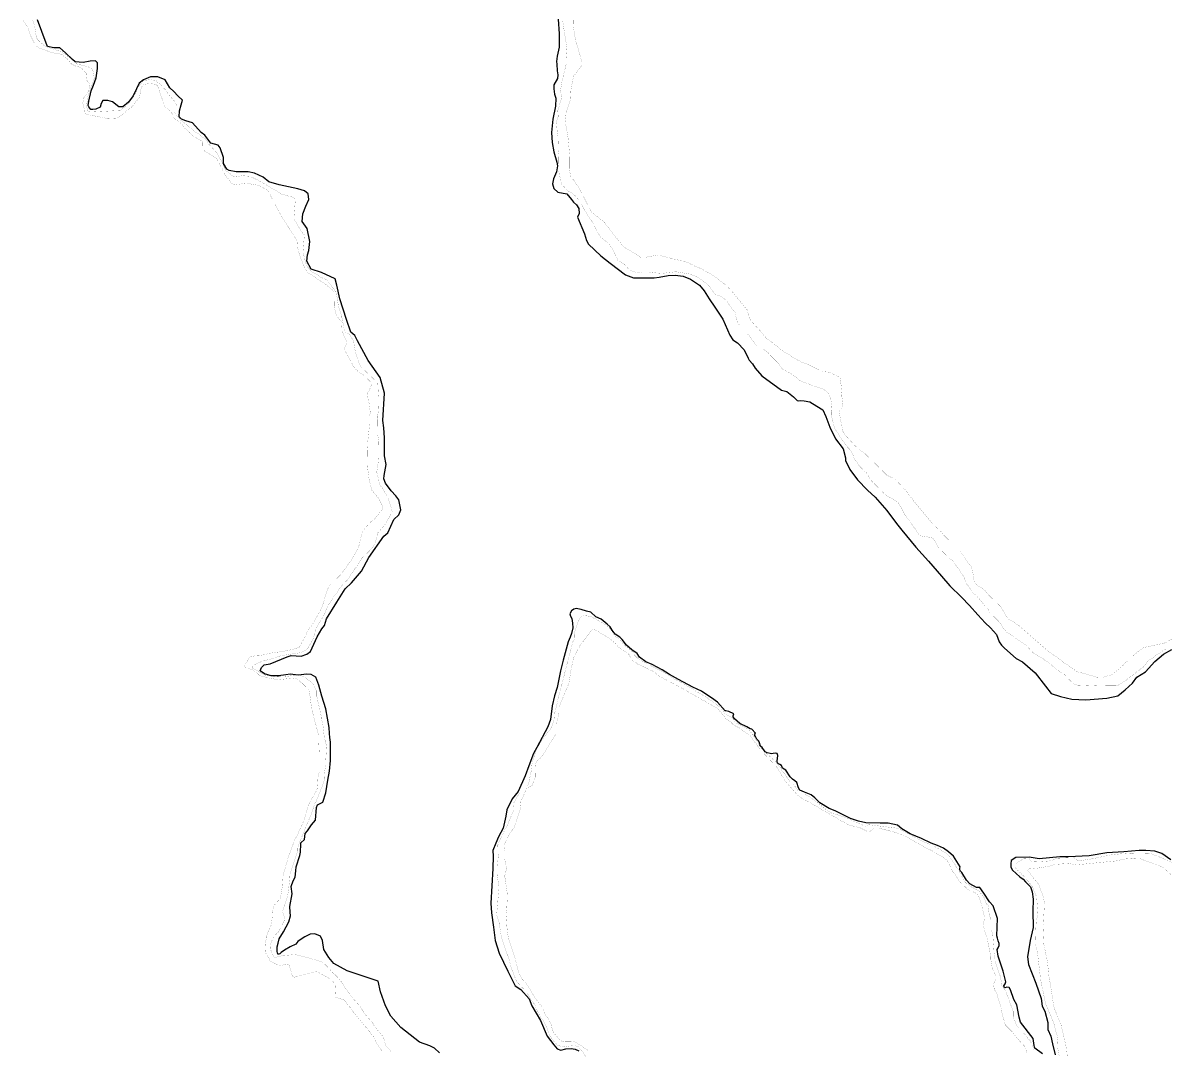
# Model space of a CAD drawing. Extents: x 523771 to 526655, y 3826081 to 3828982.
# Drawn here: x 525042 to 525848, y 3826806 to 3827532 of the extents above; entities that cross this region are included whole.
import ezdxf

# ---------------------------------------------------------------- set-up
doc = ezdxf.new("R2010")
doc.units = 0
doc.layers.get('0').update_dxf_attribs({"linetype": 'CONTINUOUS'})
doc.layers.add('DGX', color=2, linetype='CONTINUOUS')

msp = doc.modelspace()

# ---------------------------------------------------------------- linework, layer by layer
at = {"color": 5, "linetype": 'Continuous', "flags": 128}
for points in [[(525419.68, 3827534.26), (525420.44, 3827523.79), (525420.44, 3827514.57), (525418.89, 3827508.17), (525418.52, 3827504.39), (525418.66, 3827502.52), (525418.9, 3827497.84), (525419.39, 3827495), (525419.16, 3827492.41), (525416.69, 3827487.86), (525416.58, 3827485.12), (525417.17, 3827481.32), (525417.98, 3827478.47), (525417.8, 3827472.92), (525415.98, 3827463.7), (525415.03, 3827454.14), (525415.5, 3827447.27), (525416.5, 3827440.68), (525418.74, 3827433.38), (525419.23, 3827430.73), (525418.4, 3827426.41), (525416.33, 3827421.56), (525415.75, 3827418.03), (525416.5, 3827414.72), (525419.36, 3827412.11), (525425.82, 3827410.9), (525429.01, 3827406.89), (525430.44, 3827405.03), (525432.62, 3827403.15), (525434.15, 3827400.54), (525434.53, 3827397.17), (525433.33, 3827394.45), (525438.18, 3827382.59), (525439.71, 3827377.94), (525441.16, 3827375.41), (525449.87, 3827367.28), (525456.34, 3827361.89), (525467.12, 3827353.69), (525472.92, 3827351.74), (525477.93, 3827351.74), (525487.48, 3827351.65), (525490.96, 3827352.06), (525497.21, 3827353.26), (525502.32, 3827353.55), (525507.79, 3827352.85), (525512.97, 3827350.74), (525519.36, 3827346.46), (525522.8, 3827342.49), (525526.24, 3827336.76), (525530.18, 3827331), (525535.99, 3827322.45), (525540.75, 3827311.07), (525542.99, 3827307.78), (525546.18, 3827305.76), (525551.03, 3827300.9), (525553.77, 3827294.93), (525554.43, 3827293.44), (525556.76, 3827290.95), (525558.66, 3827287.8), (525563.39, 3827282.54), (525577.32, 3827272.43), (525581.01, 3827271.39), (525585.78, 3827267.61), (525588.39, 3827265.09), (525589.26, 3827264.71), (525590.75, 3827265), (525593.32, 3827264.76), (525597.27, 3827264.21), (525602.2, 3827261.06), (525606.42, 3827258.45), (525608.67, 3827253.64), (525611.45, 3827246.13), (525615.55, 3827238.05), (525620.9, 3827231.04), (525622.56, 3827224.69), (525622.56, 3827222.58), (525625.55, 3827216.23), (525631.06, 3827209.07), (525638.07, 3827201.69), (525643.54, 3827196.75), (525651.67, 3827187.34), (525658.43, 3827178.24), (525662.3, 3827173.45), (525672.06, 3827161.56), (525681.17, 3827151.65), (525690.18, 3827141.15), (525696.23, 3827134.13), (525704.5, 3827126.28), (525709.98, 3827120.28), (525715.88, 3827113.78), (525721, 3827108.1), (525724.9, 3827104.53), (525729.04, 3827099.74), (525731.08, 3827094.68), (525732.52, 3827092.22), (525734.85, 3827090.26), (525743.08, 3827082.91), (525747.44, 3827080.45), (525756.46, 3827072.68), (525763.57, 3827063.4), (525767.62, 3827058.1), (525774.17, 3827056.1), (525782.29, 3827054.11), (525792.2, 3827053.73), (525807.07, 3827054.84), (525814.84, 3827056.56), (525819.86, 3827060.79), (525825.2, 3827065.47), (525828.27, 3827069.8), (525834.27, 3827073.42), (525840.77, 3827080.9), (525846.96, 3827086.02), (525852.9, 3827089.17)], [(525335.85, 3826804.45), (525332.42, 3826807.88), (525329.04, 3826809.48), (525321.81, 3826812), (525308.68, 3826822.34), (525301.52, 3826830.45), (525297.67, 3826837.64), (525294.32, 3826847.6), (525292.53, 3826855.04), (525285.59, 3826857.53), (525270.68, 3826862.33), (525261.26, 3826867.55), (525257.66, 3826871.83), (525254.14, 3826877.42), (525253.29, 3826883.84), (525251.92, 3826887.01), (525247.98, 3826888.63), (525244.64, 3826888.29), (525240.79, 3826886.49), (525238.24, 3826884.82), (525235.84, 3826883.13), (525234.36, 3826881.33), (525230.45, 3826879.39), (525226.5, 3826877.12), (525224.14, 3826875.41), (525223.23, 3826874.38), (525222.43, 3826874.11), (525221.81, 3826874.29), (525221.19, 3826876.06), (525221.28, 3826879.33), (525222.02, 3826881.99), (525222.75, 3826885.06), (525225.65, 3826889.93), (525229.47, 3826897.01), (525230.7, 3826901.21), (525230.56, 3826903.85), (525230.27, 3826907.82), (525231.88, 3826916.69), (525231.12, 3826922.03), (525232.63, 3826925.89), (525234, 3826928.58), (525234.43, 3826933.08), (525234.71, 3826935.77), (525237.21, 3826943.76), (525237.68, 3826946.21), (525237.87, 3826951.78), (525237.92, 3826952.67), (525240.56, 3826955.23), (525241.08, 3826959.43), (525242.74, 3826961.27), (525245.57, 3826965.57), (525248.45, 3826968.68), (525249.11, 3826977.66), (525249.86, 3826979.59), (525251.61, 3826980.49), (525253.5, 3826981.52), (525255.58, 3826988.14), (525257.09, 3826996.92), (525258.13, 3827003.35), (525258.93, 3827010.89), (525258.98, 3827016.1), (525258.83, 3827018.69), (525259.02, 3827019.92), (525259.02, 3827023.88), (525258.5, 3827027.14), (525258.17, 3827029.89), (525257.98, 3827034.23), (525255.72, 3827047.31), (525252.7, 3827056.43), (525250.62, 3827063.97), (525248.49, 3827069.65), (525245.28, 3827071.58), (525242.22, 3827071.86), (525235.99, 3827071.25), (525230.54, 3827071.91), (525227.42, 3827071.33), (525222.12, 3827070.61), (525217.15, 3827070.75), (525212.26, 3827072.06), (525209.23, 3827074.25), (525210.12, 3827076.64), (525212.21, 3827078.35), (525216.23, 3827079.17), (525228.23, 3827084.16), (525231.06, 3827085.12), (525238.21, 3827084.53), (525242.31, 3827086.02), (525244.83, 3827087.97), (525249.55, 3827098.14), (525252.85, 3827103.86), (525254.73, 3827106.2), (525256.08, 3827110.82), (525263.46, 3827122.78), (525269.32, 3827132.09), (525273.65, 3827136.25), (525280.86, 3827144.58), (525286.02, 3827154.18), (525296.69, 3827169.36), (525299.5, 3827171.52), (525303.62, 3827181.15), (525307.08, 3827184.24), (525308.67, 3827187.98), (525307.28, 3827194.84), (525304.98, 3827197.69), (525301.71, 3827201.27), (525297.69, 3827206.78), (525296.51, 3827209.83), (525296.86, 3827212.18), (525298.16, 3827219.83), (525296.97, 3827226), (525297.14, 3827238.61), (525296.56, 3827245.64), (525295.82, 3827250.83), (525297.06, 3827270.31), (525293.92, 3827281.2), (525285.42, 3827293.4), (525277.99, 3827307.11), (525276.18, 3827310.82), (525273.21, 3827313.29), (525270.23, 3827322.3), (525265.53, 3827336.75), (525263.43, 3827346.41), (525262.34, 3827350.98), (525252.52, 3827355.51), (525245.27, 3827357.65), (525242.27, 3827363.34), (525242.58, 3827367.8), (525243.72, 3827370.9), (525244.23, 3827377.36), (525242.57, 3827386.48), (525238.95, 3827391.45), (525239.47, 3827396.94), (525241.54, 3827402.32), (525243.56, 3827407.04), (525243.12, 3827411.04), (525240.5, 3827413), (525235.78, 3827414.45), (525222.76, 3827417.37), (525215.35, 3827419.47), (525211.28, 3827422.74), (525205.32, 3827425.65), (525200.73, 3827426.45), (525192.3, 3827426.45), (525187.51, 3827427.33), (525185.69, 3827428.42), (525183.5, 3827432.35), (525183.43, 3827436.63), (525181.1, 3827443.31), (525179.72, 3827445.2), (525174.56, 3827446.73), (525170.33, 3827452.27), (525167.57, 3827454.16), (525161.4, 3827461.06), (525156.82, 3827462.58), (525153.76, 3827463.61), (525152.09, 3827465.35), (525152.38, 3827469.63), (525153.47, 3827473.77), (525154.41, 3827477.13), (525151.14, 3827480.18), (525148.38, 3827483.09), (525145.48, 3827485.79), (525142.22, 3827491.39), (525136.92, 3827493.58), (525131.76, 3827493.43), (525126.87, 3827491.48), (525123.95, 3827489.02), (525122.03, 3827485.13), (525119.64, 3827480.04), (525116.27, 3827475.56), (525112.24, 3827472.31), (525109.55, 3827472.37), (525104.98, 3827475.79), (525101.79, 3827476.93), (525098.24, 3827476.76), (525097.05, 3827474.71), (525096.3, 3827472.2), (525093.3, 3827470.73), (525091.25, 3827470.53), (525089.67, 3827470.52), (525088.43, 3827472.25), (525087.78, 3827473.34), (525088.38, 3827476.33), (525090.08, 3827483.63), (525091.62, 3827487.68), (525093.39, 3827492.82), (525094.36, 3827499.46), (525094.53, 3827503.45), (525093.11, 3827504.94), (525089.21, 3827504.71), (525084.24, 3827503.63), (525078.76, 3827504.08), (525076.81, 3827505.79), (525071.96, 3827510.53), (525067.83, 3827514.09), (525063.72, 3827513.92), (525059.15, 3827515.06), (525058.18, 3827517.4), (525055.26, 3827525.63), (525052.12, 3827533.79)], [(525761.6, 3826803.71), (525756.08, 3826807.79), (525755.78, 3826809.66), (525755, 3826814.75), (525745.95, 3826826.07), (525745.05, 3826829.81), (525743.37, 3826838.37), (525741.27, 3826842.28), (525739.05, 3826848.93), (525738.09, 3826850.72), (525736.32, 3826850.87), (525735.23, 3826850.52), (525734.61, 3826850.9), (525734.32, 3826851.78), (525735.23, 3826853.26), (525735.64, 3826854.55), (525733.87, 3826862.13), (525730.16, 3826872.79), (525729.65, 3826877.5), (525730.18, 3826878.56), (525730.92, 3826880.35), (525731.03, 3826881.71), (525730.21, 3826883.64), (525729.69, 3826885.5), (525729.4, 3826887.2), (525729.54, 3826893.15), (525729.74, 3826899.25), (525726.75, 3826908.22), (525724.16, 3826911.08), (525720.05, 3826917.24), (525717.39, 3826921.3), (525715.6, 3826921.3), (525714.87, 3826921.17), (525710.16, 3826923.95), (525707.9, 3826926.41), (525704.58, 3826931.86), (525703.65, 3826932.72), (525703.25, 3826933.78), (525703.25, 3826934.78), (525703.52, 3826935.84), (525698.73, 3826943.41), (525695.22, 3826946.4), (525691.57, 3826949.12), (525687.45, 3826950.84), (525683.01, 3826952.5), (525676.19, 3826955.88), (525668.1, 3826959.18), (525662.19, 3826962.72), (525659.17, 3826965.32), (525652.55, 3826966.59), (525646.87, 3826966.68), (525636.9, 3826966.96), (525631.78, 3826968.13), (525626.11, 3826970.03), (525618.46, 3826973.62), (525615.21, 3826975.34), (525610.93, 3826977.02), (525604.26, 3826980.93), (525600.92, 3826984.51), (525598.31, 3826986.7), (525593.66, 3826988.65), (525590.21, 3826990.04), (525589.23, 3826991.64), (525588.21, 3826995.31), (525586.81, 3826996.52), (525585.18, 3826997.65), (525583.55, 3826999.27), (525580.39, 3827004.02), (525578.06, 3827005.61), (525577.68, 3827006.21), (525577.22, 3827007.47), (525576.15, 3827007.98), (525574.57, 3827008.95), (525574.19, 3827010.49), (525574.84, 3827014.54), (525574.29, 3827015.84), (525573.08, 3827016.12), (525571.5, 3827015.84), (525570.47, 3827015.66), (525569.22, 3827015.89), (525567.26, 3827016.21), (525565.8, 3827017.03), (525563.65, 3827020.09), (525562.44, 3827021.01), (525561.72, 3827023.46), (525561.33, 3827024.54), (525559.99, 3827025.91), (525558.85, 3827027.86), (525558.36, 3827028.94), (525558.56, 3827029.56), (525558.98, 3827030.24), (525556.34, 3827032.93), (525555.2, 3827033.15), (525552.85, 3827034.56), (525547.79, 3827037), (525544.1, 3827040.43), (525543.08, 3827041.67), (525543.18, 3827042.55), (525543.67, 3827043.86), (525540.24, 3827045.43), (525538.02, 3827045.89), (525537.44, 3827046.02), (525532.25, 3827052.15), (525527.91, 3827055.26), (525524, 3827057.77), (525520.77, 3827059.75), (525514.81, 3827062.67), (525504.54, 3827067.99), (525498.17, 3827071.6), (525493.06, 3827074.88), (525486, 3827078.59), (525481.57, 3827080.62), (525476.98, 3827083.75), (525475.42, 3827086.41), (525471.65, 3827089.03), (525467.79, 3827092.37), (525464.87, 3827096.43), (525463.15, 3827098.05), (525459.99, 3827100.01), (525457.74, 3827102.88), (525456.42, 3827105.31), (525454.23, 3827107.23), (525450.1, 3827110.68), (525446.3, 3827112.4), (525442.7, 3827115.53), (525439.74, 3827116.44), (525435.83, 3827117.5), (525432.43, 3827118.13), (525430.71, 3827117.65), (525428.96, 3827116.66), (525427.85, 3827114.51), (525428.44, 3827112.79), (525429.39, 3827111.07), (525429.72, 3827107.85), (525429.9, 3827104.6), (525429.02, 3827100.46), (525428.14, 3827097.91), (525426.61, 3827094.76), (525423.25, 3827081.81), (525421.37, 3827074.27), (525418.85, 3827062.33), (525416.97, 3827056.47), (525415.48, 3827049.39), (525414.23, 3827039.76), (525412.4, 3827034.76), (525404.53, 3827019.99), (525402.33, 3827015.95), (525399.02, 3827007.12), (525396.45, 3827000.07), (525391.45, 3826989.04), (525387.26, 3826983.83), (525383.51, 3826976.02), (525382.7, 3826971.69), (525380.78, 3826963.08), (525377.48, 3826956.98), (525375.64, 3826952.5), (525373.59, 3826947.37), (525373.66, 3826943.38), (525373.58, 3826934.7), (525372.04, 3826910.3), (525372.55, 3826903.4), (525373.95, 3826893.33), (525375.2, 3826883.91), (525378.06, 3826874.95), (525384.02, 3826862.08), (525389.38, 3826851.88), (525393.27, 3826849.16), (525399.08, 3826842.68), (525401.14, 3826837.69), (525407.16, 3826827.32), (525411.94, 3826816.31), (525416.64, 3826810.13), (525418.99, 3826807.41), (525421.49, 3826806.31), (525425.16, 3826807.41), (525428.84, 3826807.63), (525431.63, 3826807.19), (525434.2, 3826805.91)], [(525852.05, 3826940.7), (525845.71, 3826945.31), (525840.96, 3826946.87), (525834.58, 3826947.34), (525829.71, 3826947.34), (525819.1, 3826946.35), (525807.03, 3826945.71), (525794.53, 3826943.7), (525779.93, 3826942.8), (525773.8, 3826942.8), (525759.25, 3826941.49), (525752.09, 3826942.73), (525742.65, 3826942.46), (525739.46, 3826940.25), (525739.19, 3826937.98), (525739.12, 3826935.63), (525740.5, 3826933.57), (525745.53, 3826928.82), (525748.01, 3826927.17), (525749.66, 3826925.17), (525753.11, 3826921.78), (525754.35, 3826918.13), (525755.03, 3826912.9), (525754.83, 3826904.55), (525755.03, 3826892.96), (525752.76, 3826883.81), (525750.96, 3826872.29), (525751.72, 3826866.92), (525756.96, 3826853.81), (525760.54, 3826842.91), (525761.3, 3826837.4), (525763.16, 3826833.89), (525765.44, 3826826.03), (525765.44, 3826820.93), (525767.43, 3826816.37), (525768.74, 3826811), (525770.6, 3826803.15)]]:
    msp.add_lwpolyline(points, dxfattribs=at)
at = {"layer": 'DGX', "color": 5, "linetype": 'Continuous', "const_width": 0.075}
for points in [[(525041.78, 3827533.55), (525045.41, 3827528.24), (525047.06, 3827522.85), (525050.62, 3827515.88), (525051.15, 3827515.33), (525052.57, 3827514.13), (525060.05, 3827511.46), (525062.68, 3827510.56), (525069, 3827509.48), (525072.49, 3827506.71), (525073.29, 3827506.01), (525076.21, 3827502.54), (525077.4, 3827501.94), (525079.21, 3827501.06), (525082.7, 3827500.23), (525086.41, 3827496.08), (525086.44, 3827495.22), (525086.87, 3827491.08), (525088.92, 3827488.02), (525088.24, 3827483.45), (525084.59, 3827478.38), (525084.09, 3827474.96), (525085.76, 3827467.8), (525086.14, 3827467.14), (525101.73, 3827464.1), (525108.62, 3827464.48), (525118.32, 3827471.99), (525118.61, 3827472.09), (525118.74, 3827472.07), (525118.53, 3827472.16), (525124.15, 3827479.28), (525125.4, 3827486.3), (525127, 3827488.2), (525131.26, 3827488.77), (525134.13, 3827488.46), (525135.97, 3827488.1), (525137.44, 3827486.46), (525138.24, 3827482.88), (525142.22, 3827472.21), (525145.3, 3827470), (525146.67, 3827468.38), (525148.62, 3827464.31), (525153.68, 3827460.35), (525156.83, 3827456.44), (525158.56, 3827455.17), (525160.37, 3827453.16), (525165.73, 3827449.27), (525168.26, 3827448.3), (525168.86, 3827448.03), (525168.71, 3827442.71), (525170.25, 3827441.01), (525178.39, 3827436.21), (525182.66, 3827428.13), (525184.55, 3827424.19), (525190.11, 3827417.2), (525199.73, 3827418.43), (525208.38, 3827416.84), (525213.51, 3827414.04), (525214.71, 3827413.28), (525218.32, 3827406.4), (525220.05, 3827402.97), (525225.61, 3827392.78), (525232.31, 3827382.66), (525235.3, 3827377.77), (525235.57, 3827373.15), (525237.23, 3827367.52), (525240.13, 3827359.96), (525242.37, 3827355.96), (525242.3, 3827355.93), (525242.44, 3827355.77), (525249.91, 3827350.59), (525254.69, 3827347.74), (525261.41, 3827342.08), (525261.45, 3827336.47), (525261.56, 3827331.43), (525263.07, 3827324.89), (525266.74, 3827320.57), (525267.13, 3827313.88), (525270.61, 3827306.01), (525268.62, 3827301.22), (525275, 3827289.51), (525277.3, 3827286.59), (525279.2, 3827284.93), (525282.03, 3827283.17), (525288.33, 3827277.18), (525287.27, 3827274.33), (525284.69, 3827269.56), (525285.75, 3827264.88), (525286.17, 3827263.21), (525287.01, 3827256.62), (525286.51, 3827253.77), (525286.52, 3827248.44), (525285.3, 3827236.5), (525285.43, 3827233.4), (525285.07, 3827229.9), (525284.95, 3827220.46), (525285.06, 3827218.11), (525286.1, 3827209.97), (525286.71, 3827207.08), (525288.14, 3827201.73), (525292.57, 3827196.33), (525292.96, 3827195.63), (525293.25, 3827195.21), (525295.59, 3827190.48), (525296.01, 3827189.09), (525295.62, 3827188.28), (525290.18, 3827181.61), (525287.77, 3827179.79), (525282.57, 3827174.11), (525282.09, 3827173.82), (525281.73, 3827173.12), (525280.33, 3827168.32), (525279.41, 3827163.54), (525277.42, 3827158.72), (525275.77, 3827155.93), (525275.22, 3827155.25), (525274.42, 3827153.54), (525266.94, 3827143.06), (525265.48, 3827141.48), (525259.5, 3827135.61), (525256.98, 3827132.21), (525256.96, 3827132.18), (525255.27, 3827126.88), (525253.57, 3827121.26), (525252.34, 3827118.02), (525252.07, 3827117.38), (525249.36, 3827112.51), (525246.04, 3827106.68), (525242.81, 3827102.66), (525241.73, 3827099.63), (525236.89, 3827090.93), (525234.24, 3827089.82), (525228.29, 3827088.46), (525223.95, 3827087.71), (525217.73, 3827086.89), (525213.54, 3827085.93), (525209.54, 3827085.11), (525206.31, 3827084.96), (525202.61, 3827084.17), (525201.63, 3827083.69), (525200.35, 3827081.33), (525198.44, 3827078.83), (525198.01, 3827077.16), (525200.77, 3827075.81), (525201.18, 3827075.67), (525203.78, 3827074.99), (525205.09, 3827074.05), (525207.31, 3827072.4), (525208.89, 3827070.84), (525215.15, 3827069.16), (525221.98, 3827067.94), (525231.42, 3827068.92), (525232.13, 3827068.92), (525235.05, 3827068.47), (525238.92, 3827065.52), (525243.23, 3827061.27), (525243.73, 3827060.52), (525244.53, 3827056.03), (525245.42, 3827048.89), (525245.57, 3827048.11), (525247.51, 3827040.1), (525250.37, 3827029.64), (525250.52, 3827028.69), (525250.59, 3827024.72), (525250.9, 3827018.22), (525251.06, 3827015.1), (525250.99, 3827009.71), (525251.04, 3827002.83), (525251.03, 3827002.79), (525250.23, 3827000.03), (525250.1, 3826999.19), (525249.86, 3826994.45), (525249.51, 3826990.97), (525248.67, 3826988.96), (525245.5, 3826983.8), (525245.5, 3826983.79), (525245.41, 3826983.57), (525243.13, 3826978.77), (525240.36, 3826968.99), (525235.33, 3826957.84), (525233.79, 3826955.27), (525232.85, 3826952.63), (525231.73, 3826949.75), (525231.4, 3826949.04), (525228.7, 3826941.14), (525228.55, 3826940.49), (525225.98, 3826931.49), (525225.46, 3826929.45), (525225, 3826922.35), (525224.64, 3826920.14), (525223.87, 3826915.6), (525223.34, 3826913.28), (525221.57, 3826911.43), (525218.86, 3826908.38), (525217.99, 3826904.13), (525217.8, 3826900.42), (525217.11, 3826894.87), (525214.93, 3826889.93), (525213.79, 3826886.91), (525213.69, 3826885.34), (525212.83, 3826881.39), (525212.68, 3826878.6), (525212.73, 3826877.51), (525212.89, 3826875.5), (525216.45, 3826869.43), (525219.88, 3826867.44), (525222.98, 3826866.01), (525229.36, 3826867.3), (525231.88, 3826859.35), (525232.51, 3826858.18), (525233.41, 3826857.89), (525234.1, 3826858.19), (525249.18, 3826861.98), (525259.24, 3826856.41), (525262.54, 3826852.76), (525262.06, 3826843.8), (525268.48, 3826841.87), (525271.11, 3826838.38), (525273.37, 3826835.9), (525275.66, 3826832.44), (525283.27, 3826823.3), (525284.3, 3826822.2), (525285.25, 3826820.88), (525286.59, 3826819.45), (525288.23, 3826817.29), (525290.08, 3826815.16), (525290.56, 3826814.07), (525290.85, 3826812.6), (525295.33, 3826805.75)], [(525753.4, 3827098.65), (525744.48, 3827106.54), (525737.18, 3827111.09), (525731.96, 3827119.61), (525723.8, 3827127.46), (525720.49, 3827131.4), (525714.84, 3827135), (525713.41, 3827136.94), (525711.97, 3827146.23), (525711.11, 3827147.74), (525706.66, 3827153.92), (525703.16, 3827158.59), (525695.43, 3827166.41), (525692.27, 3827169.6), (525689.97, 3827172.38), (525684.29, 3827177.66), (525670.75, 3827193.92), (525670.44, 3827194.52), (525663, 3827204.02), (525660.62, 3827206.19), (525658.41, 3827208.56), (525657.89, 3827209.14), (525651.5, 3827212.46), (525647.14, 3827216.96), (525636.21, 3827227.53), (525631.62, 3827230.56), (525622.84, 3827240.08), (525620.67, 3827243.23), (525619.72, 3827248.24), (525619.33, 3827249.72), (525618.11, 3827256.91), (525618.03, 3827257.89), (525619.52, 3827259.3), (525620.7, 3827262.16), (525619.87, 3827268.41), (525619.99, 3827269.59), (525619.96, 3827270.11), (525619.5, 3827275.19), (525618.62, 3827281.4), (525613.68, 3827283.68), (525610.66, 3827285.07), (525606.17, 3827285.5), (525595.38, 3827290.85), (525591.45, 3827292.11), (525588.43, 3827293.75), (525580.89, 3827298.38), (525577.49, 3827300.57), (525572.03, 3827304.88), (525569.88, 3827306.74), (525568.58, 3827307.61), (525566.43, 3827309.26), (525562.64, 3827313.79), (525562.58, 3827313.85), (525562.41, 3827314.04), (525555.78, 3827321.32), (525554.58, 3827323.64), (525553.53, 3827327.38), (525553.22, 3827328.26), (525553.05, 3827329.1), (525552.42, 3827329.78), (525542.94, 3827341.32), (525538.23, 3827346.41), (525534.48, 3827348.99), (525534.03, 3827349.63), (525531.28, 3827351.62), (525527.19, 3827354.34), (525522.95, 3827356.77), (525521.69, 3827357.67), (525514.95, 3827360.4), (525511.41, 3827362.36), (525509.55, 3827363.05), (525503.77, 3827364.36), (525500.73, 3827365.04), (525491.05, 3827367.57), (525490.4, 3827367.8), (525480.85, 3827366.05), (525477.55, 3827366.22), (525476.95, 3827366.8), (525466.01, 3827373.41), (525461.94, 3827378.42), (525457.31, 3827384), (525452.34, 3827390.8), (525447.23, 3827394.87), (525446.57, 3827395.73), (525445.84, 3827396.12), (525443.02, 3827398.31), (525435.03, 3827413.86), (525434.56, 3827414.64), (525430.78, 3827420.56), (525428.74, 3827422.4), (525427.6, 3827427.55), (525427.64, 3827430.56), (525427.67, 3827436.5), (525427.73, 3827438.76), (525426.65, 3827450.29), (525425.05, 3827459.61), (525424.72, 3827463.52), (525425.29, 3827468.15), (525426.38, 3827471.73), (525428.26, 3827477.14), (525428.69, 3827484.49), (525429.24, 3827487.8), (525430.56, 3827494.12), (525433.01, 3827497.08), (525436.51, 3827501.98), (525436.55, 3827503.76), (525431.93, 3827519.45), (525431.09, 3827524.31), (525430.3, 3827529.59), (525430.23, 3827533.55)], [(525440.73, 3826806.37), (525431.53, 3826812.24), (525430.29, 3826812.66), (525428.58, 3826812.55), (525424.77, 3826812.53), (525423.34, 3826812.27), (525421.16, 3826813.24), (525416.89, 3826818.21), (525416.55, 3826818.66), (525416.44, 3826818.87), (525415.51, 3826820.91), (525415.23, 3826822.11), (525415.09, 3826822.97), (525414.92, 3826823.88), (525413.26, 3826827.57), (525412.9, 3826828.03), (525409.96, 3826832.78), (525409.58, 3826833.7), (525409.13, 3826834.82), (525407.8, 3826837.57), (525404.76, 3826841.28), (525403.3, 3826843.42), (525402.09, 3826845.4), (525400.83, 3826847.57), (525396.54, 3826854.06), (525393.74, 3826857.11), (525392.01, 3826860.89), (525390.88, 3826864.15), (525390.58, 3826865.73), (525388.83, 3826872.84), (525388.54, 3826873.7), (525385.23, 3826883.37), (525384.6, 3826885.07), (525383.88, 3826889.34), (525383.43, 3826893.98), (525383.17, 3826898.34), (525382.77, 3826902.58), (525383.34, 3826906.22), (525383.78, 3826914.25), (525383.71, 3826915.91), (525383.61, 3826917.64), (525382.21, 3826927.55), (525381.94, 3826929), (525382.02, 3826929.77), (525383.24, 3826934.84), (525381.82, 3826941.78), (525381.97, 3826947.18), (525381.56, 3826951.03), (525383.15, 3826955), (525384.47, 3826957.47), (525384.76, 3826958.16), (525386.34, 3826960.55), (525388.82, 3826964.21), (525393.42, 3826977.86), (525393.04, 3826981.47), (525397.59, 3826991.46), (525401.27, 3826993.2), (525403.64, 3826999.29), (525403.75, 3827005.9), (525403.58, 3827008.25), (525404.14, 3827009.73), (525405.26, 3827011.19), (525407.38, 3827012.73), (525411.6, 3827019.3), (525415.85, 3827025.83), (525418.28, 3827030.12), (525418.35, 3827036.44), (525420.15, 3827043.68), (525419.94, 3827045.63), (525419.95, 3827047.38), (525420.01, 3827047.95), (525427.22, 3827065.4), (525428.72, 3827074.88), (525430.51, 3827083.42), (525435.11, 3827092.19), (525435.83, 3827093.11), (525436.25, 3827093.73), (525437.88, 3827095.56), (525442.97, 3827102.35), (525444.74, 3827103.54), (525447.47, 3827102.24), (525455.94, 3827097.05), (525461.23, 3827092.55), (525462.02, 3827091.28), (525462.06, 3827091.22), (525466.14, 3827088.08), (525468.1, 3827087.27), (525469.86, 3827085.42), (525471.09, 3827082.7), (525471.93, 3827081.85), (525476.15, 3827078.76), (525480.38, 3827076.91), (525482.16, 3827076), (525486.3, 3827074.07), (525486.71, 3827073.87), (525491.72, 3827069.99), (525493.71, 3827069.05), (525495.7, 3827067.92), (525499.37, 3827066.03), (525510.11, 3827060.3), (525510.79, 3827059.75), (525529.34, 3827049.25), (525532.67, 3827047.1), (525538.51, 3827039.94), (525540.26, 3827039.1), (525541.84, 3827037.89), (525542.03, 3827037.51), (525543.29, 3827036.17), (525543.37, 3827036.05), (525543.58, 3827035.95), (525545.92, 3827034.69), (525548.11, 3827033.6), (525549.04, 3827032.69), (525554.59, 3827029.09), (525556.21, 3827027.12), (525557.34, 3827025.38), (525560.32, 3827021.55), (525561.23, 3827019.83), (525561.91, 3827018.95), (525563.35, 3827017.49), (525573.97, 3827006.27), (525576.86, 3827001.37), (525577.82, 3826999.58), (525579.05, 3826997.92), (525580.1, 3826996.34), (525580.94, 3826995.26), (525588.37, 3826986.75), (525593.07, 3826983.31), (525597.31, 3826981.32), (525598.89, 3826980.27), (525623.5, 3826966.03), (525625.61, 3826965.12), (525632.61, 3826963.47), (525638.95, 3826960.38), (525642.21, 3826962.66), (525642.43, 3826962.76), (525643.26, 3826962.81), (525647.16, 3826962.87), (525653.92, 3826961.2), (525660.27, 3826959.35), (525663.01, 3826958.13), (525666.2, 3826956.85), (525670.51, 3826954.26), (525679.31, 3826949.05), (525681.24, 3826948.37), (525683.97, 3826947), (525688.88, 3826944.07), (525693.31, 3826941.28), (525694.22, 3826940.21), (525695.31, 3826938.58), (525698.2, 3826932.4), (525699.25, 3826931.21), (525703.42, 3826925.04), (525708.28, 3826920.48), (525709.45, 3826919.69), (525714.89, 3826917.05), (525716.64, 3826914.87), (525716.68, 3826914.83), (525718.01, 3826910.46), (525718.66, 3826908.71), (525719.35, 3826905.57), (525719.78, 3826904.28), (525720.59, 3826900.55), (525720.33, 3826897.78), (525720.24, 3826897.2), (525720.12, 3826896.75), (525719.72, 3826894.39), (525721.72, 3826887.31), (525722.47, 3826885.65), (525723.92, 3826878.27), (525725.11, 3826872.28), (525725.1, 3826870.56), (525726.07, 3826864.22), (525728.49, 3826859.12), (525728.54, 3826856.79), (525727.41, 3826853.78), (525727.04, 3826852.78), (525727.51, 3826849.48), (525729.15, 3826846.64), (525731.99, 3826837.87), (525732.97, 3826832.77), (525735.26, 3826824.25), (525739.96, 3826819.58), (525743.54, 3826815.2), (525745.43, 3826812.93), (525749.58, 3826808.43), (525750.42, 3826804.47)], [(525854.37, 3827097.38), (525847.6, 3827093.8), (525832.97, 3827090.66), (525830.19, 3827088.76), (525827.1, 3827086.19), (525824.3, 3827083.69), (525823.66, 3827083), (525821.65, 3827081), (525819.83, 3827079.64), (525819.46, 3827079.05), (525817.18, 3827076.99), (525811.12, 3827071.95), (525810.65, 3827071.69), (525810.43, 3827071.48), (525804.23, 3827069.62), (525800.14, 3827069.71), (525785.55, 3827073.75), (525782.52, 3827076.27), (525779.57, 3827078), (525774.39, 3827081.76), (525764.7, 3827088.86), (525753.2, 3827098.82)], [(525779.52, 3826796.69), (525778.62, 3826806.89), (525775.57, 3826820.83), (525774.85, 3826823.07), (525774.65, 3826824.63), (525770.06, 3826835.39), (525769.28, 3826838.91), (525767.16, 3826852.86), (525766.17, 3826857.93), (525765.78, 3826862.34), (525764.96, 3826869.37), (525762.85, 3826879.5), (525762.53, 3826881.13), (525762.29, 3826885.49), (525761.91, 3826893.97), (525761.97, 3826895.1), (525762.15, 3826895.71), (525762.95, 3826909.67), (525762.36, 3826913.98), (525758.81, 3826923.68), (525755.22, 3826927.84), (525754.56, 3826928.61), (525751.21, 3826933.2), (525751.9, 3826934.36), (525757.66, 3826934.85), (525765.63, 3826936.11), (525770.17, 3826937.52), (525778.46, 3826938.12), (525780.14, 3826938.19), (525781.74, 3826937.91), (525785.95, 3826937.31), (525813.24, 3826939.98), (525819.8, 3826941.4), (525825.45, 3826941.79), (525830.61, 3826941.51), (525846.3, 3826935.65), (525846.57, 3826935.56), (525846.59, 3826935.55), (525852.18, 3826930.44)]]:
    msp.add_lwpolyline(points, dxfattribs=at)
at = {"layer": 'DGX', "color": 1, "linetype": 'Continuous', "const_width": 0.075}
for points in [[(525301.44, 3826805.48), (525297.99, 3826809.91), (525296.66, 3826814.18), (525295.6, 3826816.55), (525291.58, 3826821.19), (525289.72, 3826823.64), (525288.61, 3826825.91), (525284.68, 3826830.24), (525284.03, 3826830.96), (525283.63, 3826831.52), (525279.61, 3826837.6), (525274.94, 3826842.73), (525270.27, 3826848.91), (525269.45, 3826850.27), (525267.17, 3826853.62), (525266.82, 3826854.47), (525263.89, 3826857.93), (525261.9, 3826859.91), (525260.87, 3826860.63), (525258.08, 3826863.88), (525253.83, 3826868.33), (525246.46, 3826870.69), (525234.28, 3826873.94), (525225.59, 3826873.2), (525219.29, 3826871.82), (525219.09, 3826871.94), (525218.61, 3826872.71), (525216.3, 3826878.25), (525216.47, 3826880.97), (525217.25, 3826883.08), (525218.8, 3826886.39), (525221.39, 3826889.19), (525222.26, 3826890.01), (525223.37, 3826892.18), (525226.19, 3826897.63), (525226.64, 3826898.14), (525226.85, 3826898.76), (525225.09, 3826904.1), (525228.7, 3826915.54), (525229.17, 3826918.3), (525230.19, 3826927.92), (525230.32, 3826930.46), (525231.39, 3826934.2), (525235.62, 3826946.75), (525235.66, 3826949.03), (525237.31, 3826953.63), (525246.33, 3826975.56), (525247.62, 3826980.26), (525248.69, 3826982), (525253.49, 3826993.55), (525254.96, 3826998.42), (525254.7, 3827002.42), (525254.85, 3827003.24), (525255.5, 3827007.7), (525255.53, 3827010.06), (525256.18, 3827021.12), (525254.59, 3827027.38), (525254.48, 3827027.81), (525253.45, 3827037.05), (525252.54, 3827040.36), (525252.55, 3827041.46), (525250.47, 3827050.81), (525249.79, 3827052.85), (525249.57, 3827054.64), (525249.31, 3827056.09), (525249.25, 3827060.16), (525247.32, 3827063.4), (525246.34, 3827065.59), (525240.15, 3827070.17), (525236.95, 3827071.13), (525236.9, 3827071.13), (525232.99, 3827070.92), (525226.08, 3827070.08), (525221.85, 3827069.95), (525219.27, 3827070.16), (525212.93, 3827071.18), (525208.1, 3827073.58), (525203.57, 3827076.39), (525204.31, 3827078.03), (525211.47, 3827081.34), (525214.49, 3827081.96), (525217.46, 3827082.64), (525222.64, 3827084.51), (525225.38, 3827085.15), (525233.7, 3827086.41), (525238.1, 3827087.09), (525242.82, 3827089.84), (525246.88, 3827097.16), (525248.79, 3827104.22), (525249.11, 3827104.73), (525252.32, 3827110.07), (525254.57, 3827114.12), (525255.85, 3827117.15), (525256.95, 3827120.04), (525258.82, 3827122.47), (525259.62, 3827124.14), (525264.13, 3827130.45), (525264.35, 3827130.72), (525267.52, 3827135.25), (525270.54, 3827138.01), (525275.11, 3827144.6), (525276.18, 3827146.3), (525278.09, 3827148.72), (525280.21, 3827152.44), (525280.8, 3827153.52), (525284.86, 3827157.34), (525286.52, 3827158.96), (525288.93, 3827161.95), (525290.33, 3827164.35), (525291.59, 3827168.44), (525292.38, 3827171.62), (525292.93, 3827172.28), (525297.11, 3827177.02), (525298.68, 3827179.74), (525299.86, 3827181.42), (525302.46, 3827186.83), (525299.68, 3827196.1), (525298.82, 3827197.84), (525297.44, 3827199.85), (525295.56, 3827203.23), (525293.82, 3827205.35), (525293.26, 3827207.45), (525292.51, 3827211.01), (525291.53, 3827214.47), (525292.49, 3827220.31), (525292.96, 3827225.6), (525293.03, 3827236.07), (525292.15, 3827241.64), (525292.25, 3827243.09), (525292.39, 3827252.3), (525292.29, 3827254.48), (525292.71, 3827257.77), (525292.97, 3827264), (525292.93, 3827266.85), (525292.6, 3827271.46), (525292.32, 3827277.49), (525281.02, 3827288.22), (525280.63, 3827288.47), (525280.36, 3827288.7), (525280.04, 3827289.11), (525276.83, 3827297.96), (525275.8, 3827302.72), (525275.34, 3827306.86), (525272.28, 3827311.76), (525269.26, 3827313.59), (525268.59, 3827315.28), (525266.92, 3827323.88), (525266.9, 3827324.63), (525264.47, 3827331.98), (525263.56, 3827337.92), (525262.67, 3827341.98), (525256.72, 3827349.98), (525252.4, 3827351.96), (525244.82, 3827356.7), (525242.47, 3827359.83), (525241.63, 3827361.72), (525239.86, 3827368.21), (525239.47, 3827369.53), (525240.49, 3827381.82), (525238.61, 3827384.07), (525234.5, 3827390.79), (525233.09, 3827393.22), (525233.26, 3827395.97), (525234.16, 3827407.11), (525232.34, 3827408.54), (525229.15, 3827409.4), (525224.5, 3827410.77), (525217, 3827415.14), (525213.59, 3827417.29), (525207.43, 3827420.66), (525202.32, 3827423.31), (525196.85, 3827423.74), (525190.12, 3827422.87), (525188.48, 3827424.93), (525184.95, 3827427.33), (525182.01, 3827434.16), (525178.18, 3827440.39), (525172.6, 3827446.54), (525170.38, 3827449.83), (525167.08, 3827452.15), (525160.96, 3827456.59), (525160.47, 3827457.14), (525157.54, 3827459.29), (525156.53, 3827460.53), (525153.39, 3827462.84), (525151.62, 3827464.9), (525149.13, 3827468.23), (525148.93, 3827468.31), (525148.75, 3827468.7), (525148.69, 3827468.99), (525150.38, 3827472.37), (525149.55, 3827475.53), (525148.61, 3827476.51), (525144.22, 3827481.58), (525143.28, 3827483.41), (525139.25, 3827487.79), (525136.47, 3827490.02), (525136.05, 3827490.7), (525131.47, 3827491.65), (525126.82, 3827490.72), (525122.36, 3827485.41), (525121.84, 3827482.5), (525114.97, 3827473.2), (525110.6, 3827469.82), (525089.56, 3827468.66), (525088.37, 3827468.9), (525087.47, 3827469.52), (525086.66, 3827472.87), (525087.64, 3827479.6), (525089.88, 3827486.28), (525092.17, 3827492.31), (525091.46, 3827496.81), (525090.55, 3827499.38), (525087.66, 3827500.66), (525082.94, 3827501.93), (525080.09, 3827502.6), (525079.77, 3827502.76), (525079.28, 3827503.28), (525069.08, 3827511.5), (525066.69, 3827511.9), (525060.34, 3827514.09), (525057.48, 3827515.11), (525053.51, 3827518.47), (525052.01, 3827520.03), (525051.25, 3827521.52), (525049.97, 3827530.27), (525048.43, 3827533.97)], [(525422.78, 3827533.61), (525424.25, 3827523.6), (525425.87, 3827514.26), (525425.3, 3827507.22), (525425.46, 3827505.86), (525425.39, 3827502.82), (525422.26, 3827489.8), (525421.19, 3827483.37), (525422.25, 3827479.65), (525421.92, 3827477.79), (525421.28, 3827475.95), (525419.38, 3827469.74), (525419.7, 3827465.38), (525418.4, 3827461.7), (525418.98, 3827454.92), (525419.49, 3827451.9), (525419.87, 3827440.94), (525420.21, 3827438.88), (525420.1, 3827434.9), (525420.09, 3827432.54), (525420.02, 3827426.99), (525422.1, 3827417.49), (525425.88, 3827414.1), (525426.55, 3827413.05), (525426.63, 3827412.91), (525430.76, 3827410.52), (525434.97, 3827405.81), (525437.85, 3827400.19), (525443.21, 3827391.9), (525443.95, 3827391.02), (525445.74, 3827387.28), (525447.3, 3827383.97), (525449.73, 3827380.15), (525452.45, 3827378.01), (525454.69, 3827376.38), (525458.01, 3827372.26), (525459.16, 3827369.5), (525460.88, 3827366.26), (525461.86, 3827363.82), (525466.35, 3827361.22), (525470.11, 3827357.04), (525476.07, 3827355.18), (525479.3, 3827355.8), (525482.97, 3827355.84), (525488.24, 3827355.15), (525493.02, 3827354.8), (525502.67, 3827355.93), (525512.93, 3827354.24), (525517.36, 3827352.44), (525522.79, 3827348.72), (525525.5, 3827346.92), (525530.47, 3827339.67), (525533.41, 3827339.13), (525537.18, 3827336.55), (525537.57, 3827336.34), (525537.76, 3827336.02), (525538.89, 3827334.83), (525544.07, 3827327.65), (525544.63, 3827326.89), (525545.63, 3827321.66), (525547.93, 3827317.62), (525553.15, 3827312.41), (525557.11, 3827307.37), (525557.52, 3827306.55), (525559.5, 3827303.56), (525565.55, 3827300.54), (525567.92, 3827298.7), (525569.97, 3827296.35), (525574.45, 3827291.95), (525577.46, 3827287.61), (525584.61, 3827283.65), (525590.53, 3827278.99), (525600.04, 3827275.31), (525606.05, 3827273.39), (525609.59, 3827271.32), (525612.02, 3827267.17), (525612.9, 3827260.38), (525612.57, 3827257.66), (525612.65, 3827254.49), (525613.07, 3827252.01), (525614.33, 3827247.15), (525614.67, 3827245.38), (525623.73, 3827232.25), (525625.22, 3827230.83), (525628.03, 3827226.25), (525628.79, 3827223.8), (525632.73, 3827218.31), (525635.71, 3827215.46), (525637.29, 3827214.31), (525640.14, 3827208.96), (525642.13, 3827207.13), (525647.62, 3827201.45), (525649.21, 3827199.99), (525651.6, 3827197.84), (525658.11, 3827194.06), (525660.02, 3827192.48), (525661.41, 3827190.34), (525664.46, 3827184.11), (525672.78, 3827172.92), (525674.41, 3827170.47), (525675.23, 3827169.53), (525683.91, 3827168.21), (525684.4, 3827167.55), (525688.62, 3827160.68), (525695.71, 3827153.84), (525698.08, 3827152.11), (525704.74, 3827142.73), (525706.72, 3827139.23), (525707.08, 3827136.89), (525713.38, 3827128.4), (525714.83, 3827127.48), (525720.57, 3827120.65), (525722.79, 3827118.51), (525724.49, 3827115.39), (525730.68, 3827109.07), (525735.83, 3827101.87), (525739.52, 3827099.65), (525741.54, 3827098.39), (525742.45, 3827097.44), (525749.71, 3827092.64), (525754.78, 3827087.12), (525754.94, 3827087.02)], [(525755.36, 3826806.23), (525754.78, 3826808.97), (525752.8, 3826813.14), (525751.92, 3826813.95), (525750.1, 3826816.21), (525748.07, 3826818.87), (525744.83, 3826822.1), (525743.73, 3826823.64), (525742.72, 3826825.03), (525742.55, 3826825.79), (525740.82, 3826829.99), (525740.86, 3826833.94), (525738.63, 3826839.75), (525735.68, 3826847.97), (525732.64, 3826852.64), (525732.34, 3826853.11), (525732.56, 3826854.13), (525731.84, 3826858.52), (525731.14, 3826860), (525728, 3826869.3), (525728.11, 3826870.22), (525727.4, 3826874.82), (525727.23, 3826877.83), (525726.49, 3826887.66), (525725.84, 3826889.77), (525725.22, 3826891.15), (525725.16, 3826896.71), (525725.2, 3826897.93), (525724.06, 3826902.41), (525723.37, 3826905.64), (525723.67, 3826907.94), (525723.31, 3826908.75), (525721.86, 3826909.82), (525720.5, 3826913.56), (525720.19, 3826914.38), (525717.15, 3826918.1), (525716.68, 3826918.71), (525713.14, 3826920.77), (525711.21, 3826921.71), (525708.55, 3826923.52), (525707, 3826924.98), (525704.33, 3826929.7), (525703.73, 3826930.9), (525701.97, 3826934.13), (525700.78, 3826935.46), (525699.79, 3826937.58), (525696.86, 3826941.99), (525694.4, 3826944.88), (525690.46, 3826947.36), (525684.69, 3826950.57), (525682.3, 3826951.76), (525677.11, 3826953.58), (525674.26, 3826955.27), (525660.47, 3826962.55), (525658.14, 3826963.22), (525638.74, 3826965.58), (525636.53, 3826964.44), (525635.66, 3826964.86), (525623.92, 3826970.06), (525621.51, 3826971.1), (525615.05, 3826973.06), (525613.34, 3826973.43), (525609.21, 3826975.86), (525601.79, 3826982.04), (525600.17, 3826983.12), (525594.59, 3826986.65), (525590.7, 3826988.64), (525589.01, 3826989.46), (525587.71, 3826991.74), (525585.49, 3826994.21), (525582.93, 3826996.61), (525581.25, 3826998.95), (525580.89, 3826999.49), (525577.82, 3827003.63), (525576.93, 3827005.29), (525573.04, 3827010.23), (525565.63, 3827016.81), (525563.38, 3827019.09), (525561.99, 3827020.93), (525560.51, 3827023.68), (525559.86, 3827024.93), (525557.76, 3827028.14), (525553.88, 3827032.86), (525552.31, 3827033.88), (525552.05, 3827034.14), (525546.26, 3827037.01), (525545.41, 3827037.47), (525544.87, 3827038.02), (525544.37, 3827038.69), (525542.85, 3827040.53), (525540.04, 3827042.43), (525537.89, 3827044.08), (525537.27, 3827044.38), (525535, 3827047.18), (525533.58, 3827048.62), (525523.8, 3827055.89), (525515.13, 3827060.8), (525513.24, 3827062.31), (525500.52, 3827069.17), (525498.9, 3827070.24), (525496.12, 3827072.12), (525495.09, 3827072.6), (525494.14, 3827073.34), (525490.08, 3827075.34), (525483.97, 3827078.45), (525479.05, 3827080.99), (525477.5, 3827081.67), (525475.95, 3827082.8), (525473.55, 3827085.25), (525472.66, 3827087.21), (525467.97, 3827091.21), (525466.38, 3827092.43), (525466.06, 3827092.85), (525462.47, 3827097.02), (525460.32, 3827098.51), (525459.29, 3827099.64), (525457.85, 3827101.58), (525456.53, 3827103.8), (525453.24, 3827106.55), (525450.78, 3827108.18), (525443.11, 3827112.31), (525440.64, 3827112.93), (525437.95, 3827113.19), (525437.46, 3827113.13), (525434.62, 3827111.1), (525433.45, 3827107.95), (525430.9, 3827100.17), (525431.02, 3827096.48), (525430, 3827094.8), (525419.11, 3827052.5), (525419.02, 3827051.47), (525417.05, 3827043.94), (525416.75, 3827040.13), (525416.7, 3827039.93), (525416.66, 3827039.75), (525416.66, 3827039.6), (525414.81, 3827034.06), (525409.24, 3827026.51), (525405.5, 3827020.77), (525404.46, 3827019.27), (525403.1, 3827015.19), (525401.26, 3827008.94), (525400.54, 3827003), (525398.93, 3826995.27), (525398.15, 3826993.27), (525397.57, 3826992.99), (525391.89, 3826987.19), (525387.94, 3826980.37), (525388.23, 3826977.59), (525388.32, 3826975.89), (525386.09, 3826970.8), (525383.58, 3826964.57), (525382.02, 3826962.23), (525380.37, 3826958.31), (525378.72, 3826955.22), (525377.06, 3826951.35), (525377.2, 3826945.22), (525377.38, 3826943.54), (525376.73, 3826935.99), (525376.61, 3826929.44), (525377.65, 3826923.69), (525377.91, 3826921.86), (525377.94, 3826921.35), (525377.09, 3826911.97), (525376.96, 3826909.62), (525376.83, 3826908.77), (525376.22, 3826902.17), (525377.93, 3826897.07), (525378.04, 3826895.16), (525379.7, 3826886.01), (525382.53, 3826877.63), (525382.97, 3826876.33), (525385.38, 3826869.12), (525385.77, 3826867.54), (525386.01, 3826866.29), (525388.68, 3826858.73), (525390.52, 3826854.72), (525394.29, 3826850.61), (525396.29, 3826848.48), (525397.22, 3826847.56), (525400.34, 3826842.43), (525401.32, 3826840.83), (525401.88, 3826840), (525402.91, 3826838.96), (525404.32, 3826835.46), (525405.19, 3826833.64), (525407.05, 3826830.38), (525408.49, 3826828), (525410.5, 3826824.86), (525411.4, 3826822.83), (525412.34, 3826820.37), (525412.69, 3826818.9), (525413.13, 3826817.93), (525414.85, 3826814.79), (525416.81, 3826812.53), (525418.23, 3826810.88), (525419.57, 3826809.8), (525423.65, 3826808.65), (525427.33, 3826809.32), (525427.75, 3826809.32), (525428.12, 3826809.34), (525431.07, 3826809.68), (525434.18, 3826808.65), (525434.24, 3826808.63), (525434.49, 3826808.48), (525440.23, 3826800.5)], [(525754.97, 3827086.95), (525761.04, 3827083.37), (525764.86, 3827080.58), (525774.95, 3827072.89), (525776.78, 3827071.94), (525783.21, 3827065.15), (525786.12, 3827064.14), (525803.32, 3827063.44), (525804.65, 3827063.48), (525806.45, 3827063.63), (525813.19, 3827063.59), (525815.01, 3827064.07), (525820.37, 3827067.43), (525820.47, 3827067.53), (525820.54, 3827067.6), (525820.86, 3827067.8), (525828.48, 3827073.73), (525832.95, 3827077.06), (525835.39, 3827080.54), (525838.23, 3827082.61), (525845.37, 3827087.69), (525849.31, 3827089.92)], [(525854.78, 3826938.32), (525845.24, 3826942.36), (525839.13, 3826944.72), (525838.34, 3826945.01), (525836.39, 3826945.48), (525827.35, 3826945.37), (525824.3, 3826945.53), (525816.79, 3826945.01), (525809.33, 3826944.18), (525796.93, 3826941.53), (525786.9, 3826940.01), (525783.85, 3826942.4), (525772.35, 3826941.93), (525768.21, 3826940.51), (525766.52, 3826939.99), (525760.45, 3826939.52), (525754.04, 3826939.27), (525752.36, 3826941.56), (525748.62, 3826941.76), (525742.61, 3826938.22), (525742.54, 3826935.17), (525744.99, 3826932.24), (525747.22, 3826930.51), (525750.04, 3826927.44), (525751.91, 3826924.91), (525753.22, 3826923.42), (525754.63, 3826921.78), (525755.19, 3826919.83), (525757, 3826915.49), (525757.45, 3826914.54), (525758.4, 3826901.92), (525757.19, 3826897.96), (525756.77, 3826890.53), (525756.51, 3826881.55), (525757.66, 3826876.93), (525758.05, 3826875.07), (525759.83, 3826859.75), (525760.07, 3826856.98), (525761.49, 3826850.1), (525762.7, 3826844.21), (525763.83, 3826839.02), (525768.08, 3826829.11), (525769.74, 3826824.74), (525769.98, 3826823.01), (525771.2, 3826819.22), (525771.84, 3826817.23), (525772.49, 3826813.53), (525772.22, 3826808.65), (525773.33, 3826802.28)]]:
    msp.add_lwpolyline(points, dxfattribs=at)

doc.saveas('drawing.dxf')
